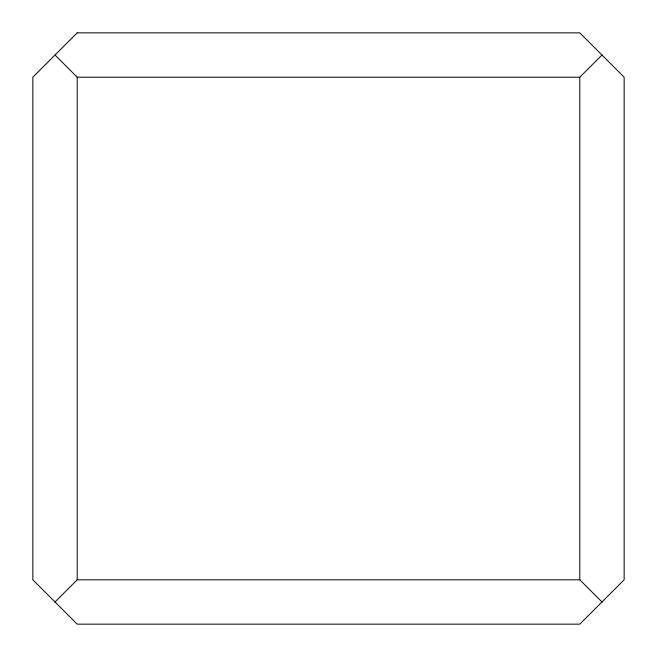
<?xml version="1.0" encoding="UTF-8"?>
<svg xmlns="http://www.w3.org/2000/svg" width="657" height="657" viewBox="0 0 657 657"><rect width="100%" height="100%" fill="white"/><g stroke="black" fill="none" stroke-linecap="round" stroke-linejoin="round"><path stroke-width="0.99" d="M55.024 601.976L77.198 579.803L579.803 579.803L601.976 601.976M55.024 55.024L77.198 77.198L579.803 77.198L601.976 55.024M579.803 77.198L579.803 579.803M77.198 77.198L77.198 579.803M77.198 32.85L32.85 77.198L32.85 579.803L77.198 624.15L579.803 624.15L624.15 579.803L624.15 77.198L579.803 32.85L77.198 32.85"/></g></svg>
